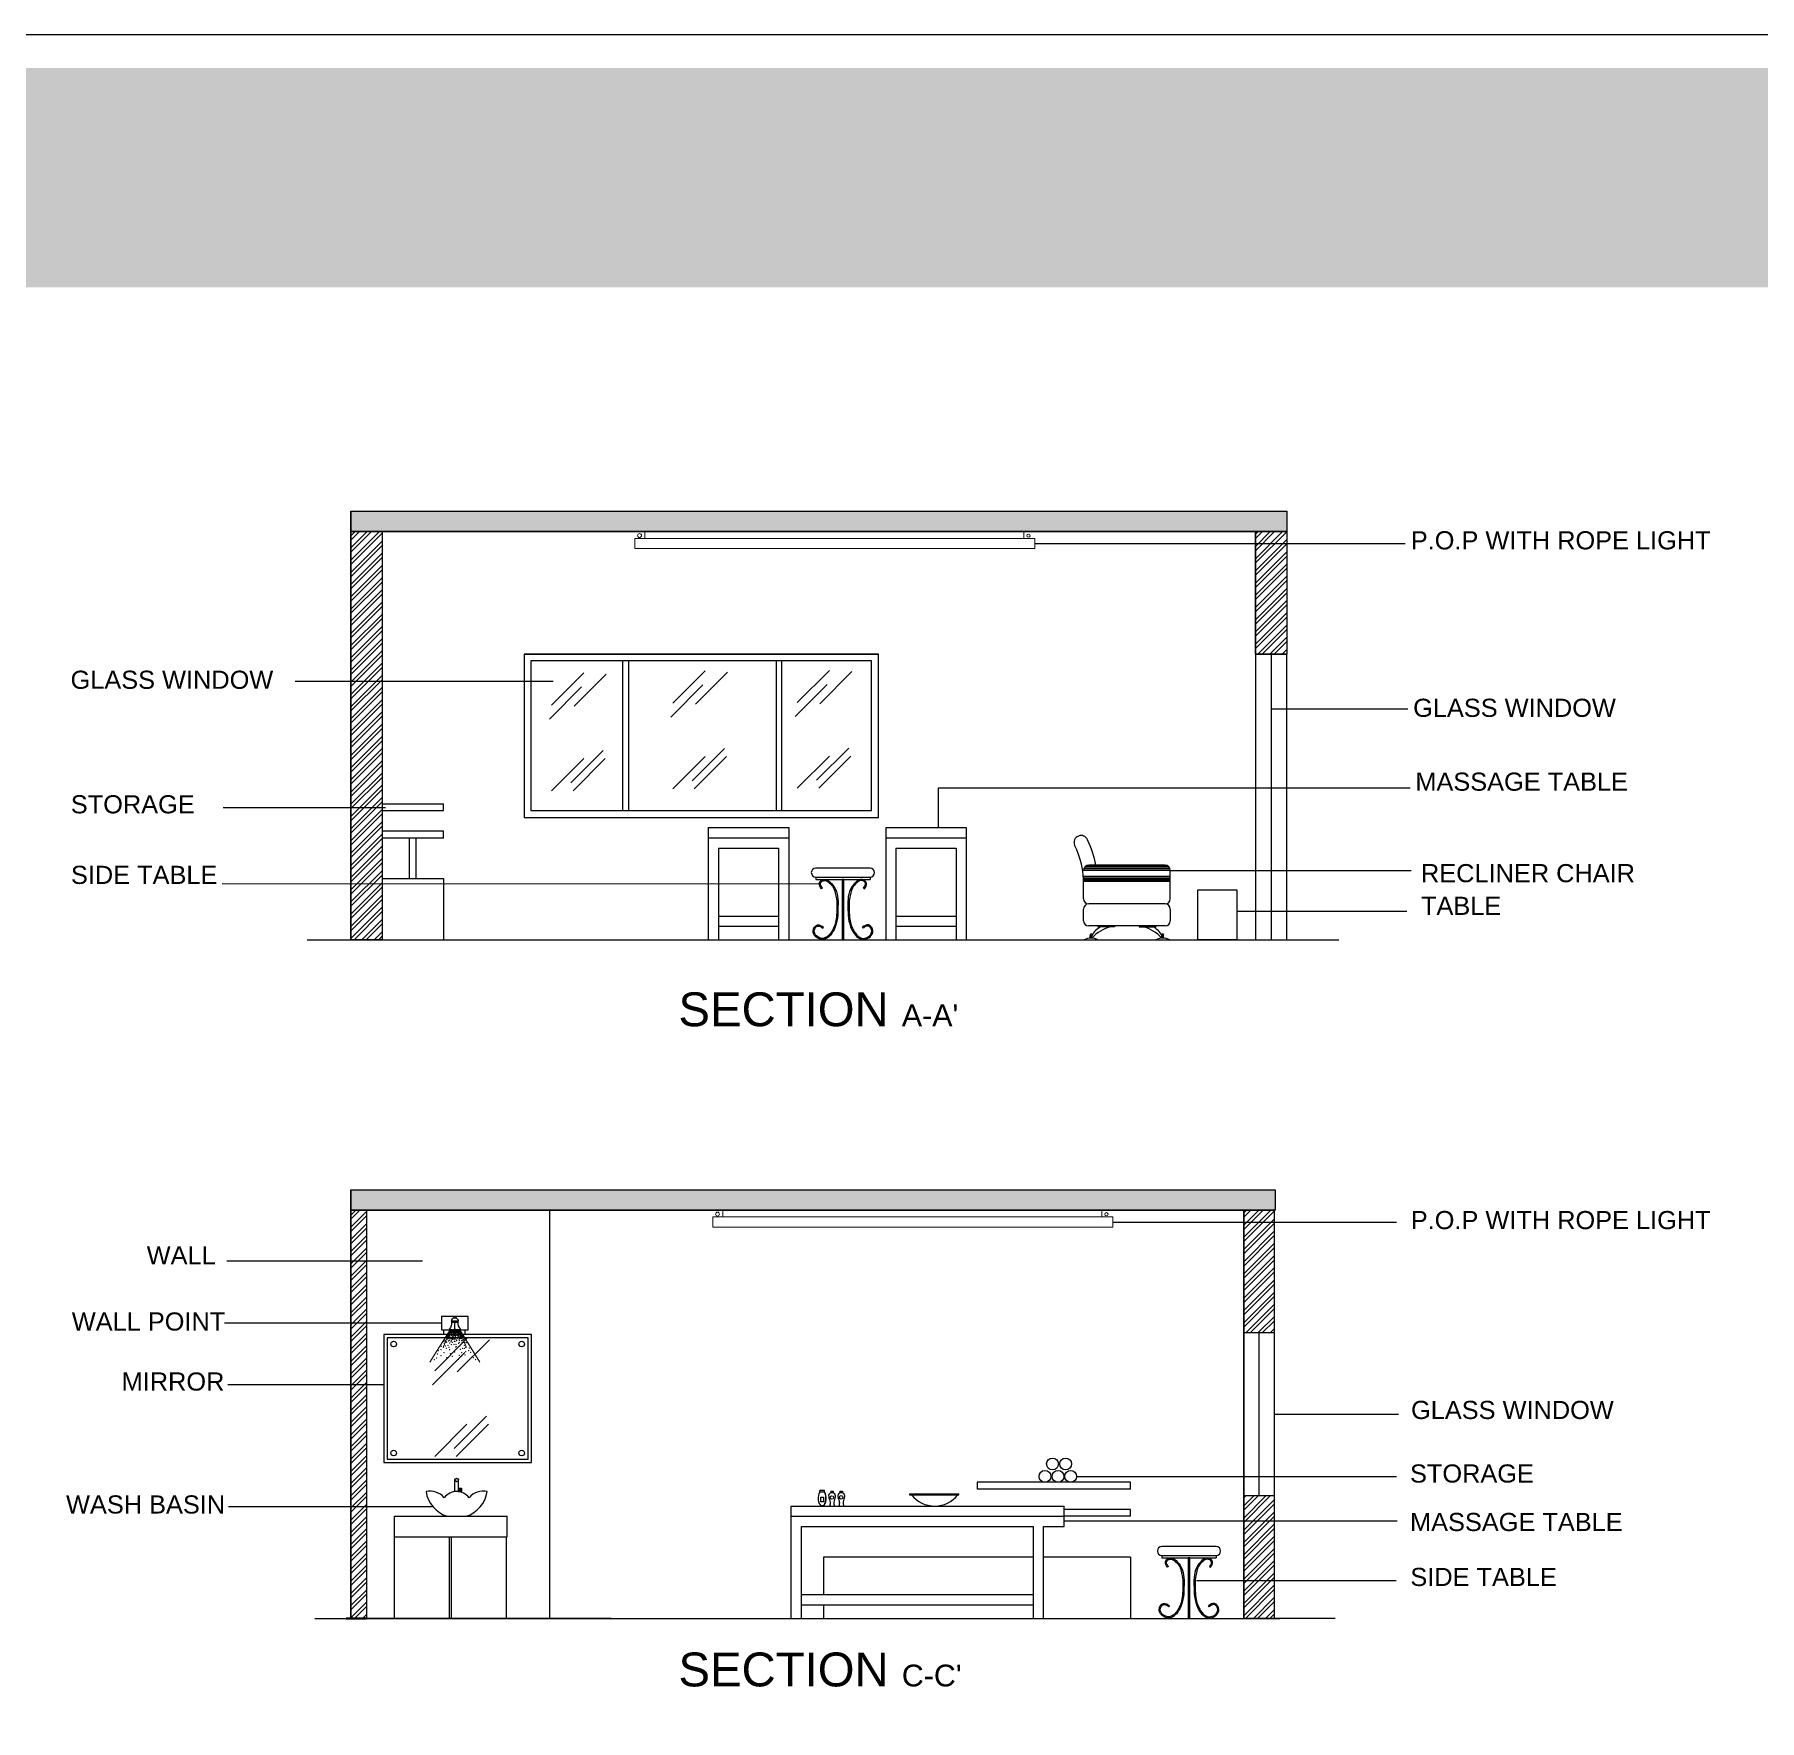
# Model space of a CAD drawing. Header units: millimetres. Extents: x 1521 to 3683, y 1649 to 3322.
# Drawn here: x 1869.34 to 1883.61, y 1663.28 to 1677.22 of the extents above; entities that cross this region are included whole.
import ezdxf

# ---------------------------------------------------------------- set-up
doc = ezdxf.new("R2010")
doc.units = ezdxf.units.MM
doc.header["$LTSCALE"] = 0.1
for name, color, linetype, lineweight in [('Ceiling', 5, 'Continuous', 13), ('Flooring', 8, 'Continuous', 9), ('WALL', 7, 'Continuous', 50), ('WIN', 8, 'Continuous', 25)]:
    doc.layers.add(name, color=color, linetype=linetype, lineweight=lineweight)
doc.layers.add('FURNITURE', color=34, linetype='Continuous')
doc.styles.add('ATTR', font='romans.shx', dxfattribs={"width": 0.8, "height": 2.52})
doc.styles.add('WORKING', font='ARIALN.TTF')
pattern_1 = [(45, (-62.40209, 93.95039), (-0.0504652516, 0.0504652516), []), (45, (-62.40209, 93.98608), (-0.0504652516, 0.0504652516), [])]

# ---------------------------------------------------------------- blocks, each defined once
blk = doc.blocks.new('A$C3F6A36EA')
h = blk.add_hatch(color=10)
h.set_gradient(color1=(22, 110, 12), color2=(129, 189, 10), tint=0.46)
h.paths.add_polyline_path([(-44.213, 20.41), (-3.313, 20.41), (-3.313, 22.222), (-44.213, 22.222)])
at = {"color": 0}
blk.add_lwpolyline([(-44.213, 22.5), (-3.313, 22.5), (-3.313, -5.276), (-44.213, -5.276)], close=True, dxfattribs=at)
blk = doc.blocks.new('A$C18BE6784')
for p, q in [((0, 0.412), (0.592, 0.412)), ((0, 0.412), (0, -0.413)), ((0.592, 0.412), (0.592, -0.413)), ((0, 0.337), (0.592, 0.337)), ((0.075, 0.262), (0.517, 0.262)), ((0.075, 0.262), (0.075, -0.413)), ((0.517, 0.262), (0.517, -0.413)), ((0.075, -0.238), (0.517, -0.238)), ((0.075, -0.313), (0.517, -0.313)), ((0, -0.413), (0.075, -0.413)), ((0.517, -0.413), (0.592, -0.413))]:
    blk.add_line(p, q)
blk = doc.blocks.new('A$C5CC924A6')
at = {"layer": 'FURNITURE'}
for p, q in [((13, 15.27), (1, 15.27)), ((1, 13.27), (13, 13.27)), ((1, 13.27), (1, 12.77)), ((1, 12.77), (13, 12.77)), ((7.18, 12.77), (6.82, 12.77)), ((6.82, 12.77), (6.82, -0.6)), ((7.18, -0.6), (7.18, 12.77)), ((13, 13.27), (13, 12.77)), ((2.46, 10.85), (2.26, 10.7)), ((11.54, 10.85), (11.74, 10.7)), ((2.57, 1.97), (2.7, 2.18)), ((11.43, 1.97), (11.3, 2.18)), ((6.82, -0.6), (7.18, -0.6))]:
    blk.add_line(p, q, dxfattribs=at)
for centre, start, end in [((1, 14.27), 90, 270), ((13, 14.27), 270, 90)]:
    blk.add_arc(centre, 1, start, end, dxfattribs=at)
for points in [[(2.26, 10.7), (1.77, 11.86), (2.43, 12.63), (5.02, 11.14), (5.9, 6.75), (5.02, 1.63), (2.32, -0.52), (0.39, 1.36), (1.38, 2.68), (2.7, 2.18)], [(11.74, 10.7), (12.23, 11.86), (11.57, 12.63), (8.98, 11.14), (8.1, 6.75), (8.98, 1.63), (11.68, -0.52), (13.61, 1.36), (12.62, 2.68), (11.3, 2.18)]]:
    blk.add_spline(points, degree=3, dxfattribs=at)
for points in [[(2.46, 10.85), (2.38, 10.97), (2.29, 11.09), (2.14, 11.32), (2.08, 11.43), (2.01, 11.64), (2, 11.72), (2.02, 11.89), (2.07, 11.98), (2.21, 12.17), (2.31, 12.26), (2.54, 12.42), (2.68, 12.47), (2.95, 12.5), (3.1, 12.48), (3.4, 12.38), (3.55, 12.3), (4.05, 11.96), (4.39, 11.6), (4.88, 10.93), (5.05, 10.63), (5.31, 9.73), (5.4, 9.13), (5.61, 8.23), (5.65, 7.62), (5.65, 6.51), (5.65, 6.02), (5.58, 4.74), (5.52, 4.26), (5.32, 3.05), (5.19, 2.63), (4.9, 1.94), (4.77, 1.68), (4.47, 1.16), (4.3, 0.9), (3.86, 0.38), (3.58, 0.12), (2.99, -0.21), (2.69, -0.3), (2.03, -0.24), (1.66, -0.1), (1.09, 0.31), (0.88, 0.54), (0.68, 0.94), (0.64, 1.1), (0.63, 1.38), (0.65, 1.51), (0.74, 1.76), (0.8, 1.89), (0.97, 2.13), (1.07, 2.24), (1.26, 2.37), (1.35, 2.41), (1.51, 2.45), (1.59, 2.45), (1.78, 2.41), (1.89, 2.37), (2.18, 2.23), (2.37, 2.1), (2.57, 1.97)], [(11.54, 10.85), (11.62, 10.97), (11.71, 11.09), (11.86, 11.32), (11.92, 11.43), (11.99, 11.64), (12, 11.72), (11.98, 11.89), (11.93, 11.98), (11.79, 12.17), (11.69, 12.26), (11.46, 12.42), (11.32, 12.47), (11.05, 12.5), (10.9, 12.48), (10.6, 12.38), (10.45, 12.3), (9.95, 11.96), (9.61, 11.6), (9.12, 10.93), (8.95, 10.63), (8.69, 9.73), (8.6, 9.13), (8.39, 8.23), (8.35, 7.62), (8.35, 6.51), (8.35, 6.02), (8.42, 4.74), (8.48, 4.26), (8.68, 3.05), (8.81, 2.63), (9.1, 1.94), (9.23, 1.68), (9.53, 1.16), (9.7, 0.9), (10.14, 0.38), (10.42, 0.12), (11.01, -0.21), (11.31, -0.3), (11.97, -0.24), (12.34, -0.1), (12.91, 0.31), (13.12, 0.54), (13.32, 0.94), (13.36, 1.1), (13.37, 1.38), (13.35, 1.51), (13.26, 1.76), (13.2, 1.89), (13.03, 2.13), (12.93, 2.24), (12.74, 2.37), (12.65, 2.41), (12.49, 2.45), (12.41, 2.45), (12.22, 2.41), (12.11, 2.37), (11.82, 2.23), (11.63, 2.1), (11.43, 1.97)]]:
    blk.add_open_spline(points, degree=3, knots=[0, 0, 0, 0, 0.38578, 0.38578, 0.813953, 0.813953, 1.242126, 1.242126, 1.670299, 1.670299, 2.098473, 2.098473, 2.661834, 2.661834, 3.225195, 3.225195, 3.788557, 3.788557, 5.028784, 5.028784, 5.998115, 5.998115, 6.967446, 6.967446, 8.906108, 8.906108, 10.420398, 10.420398, 11.934688, 11.934688, 13.270864, 13.270864, 14.10851, 14.10851, 14.946155, 14.946155, 16.069099, 16.069099, 17.192043, 17.192043, 18.314987, 18.314987, 19.240462, 19.240462, 19.800606, 19.800606, 20.2376, 20.2376, 20.674594, 20.674594, 21.150434, 21.150434, 21.546758, 21.546758, 21.943082, 21.943082, 22.339406, 22.339406, 22.96672, 22.96672, 22.96672, 22.96672], dxfattribs=at)
blk = doc.blocks.new('A$C73AF54F7')
blk.add_line((2.71, 11.83), (2.71, 15.9))
at = {"layer": 'FURNITURE', "color": 3}
for p, q in [((27.71, 19.97), (2.71, 19.97)), ((27.62, 20.47), (2.79, 20.47)), ((27.41, 20.87), (3.01, 20.87)), ((27.11, 21.17), (3.31, 21.17)), ((26.75, 21.37), (3.67, 21.37)), ((27.71, 18.26), (2.71, 18.26)), ((27.71, 17.76), (2.71, 17.76)), ((27.71, 17.36), (2.71, 17.36)), ((27.71, 17.06), (2.71, 17.06)), ((27.71, 16.86), (2.71, 16.86)), ((27.71, 16.76), (2.71, 16.76))]:
    blk.add_line(p, q, dxfattribs=at)
at = {"layer": 'FURNITURE'}
for p, q in [((26.21, 21.47), (4.21, 21.47)), ((27.71, 11.83), (27.71, 19.97)), ((26.21, 10.33), (4.21, 10.33)), ((2.71, 5.5), (2.71, 8.83)), ((27.71, 8.83), (27.71, 5.5)), ((26.21, 4), (4.21, 4)), ((4.64, 1.27), (5.14, 1.27)), ((4.64, 0.5), (4.64, 1.27)), ((4.89, 0.5), (4.89, 1.27)), ((5.14, 0.5), (5.14, 1.27)), ((6.89, 4), (6.89, 3.75)), ((11.66, 3.75), (6.89, 3.75)), ((11.66, 4), (11.66, 3.75)), ((18.75, 4), (18.75, 3.75)), ((18.75, 3.75), (23.53, 3.75)), ((23.53, 4), (23.53, 3.75)), ((25.28, 0.5), (25.28, 1.27)), ((25.78, 1.27), (25.28, 1.27)), ((25.53, 0.5), (25.53, 1.27)), ((25.78, 0.5), (25.78, 1.27))]:
    blk.add_line(p, q, dxfattribs=at)
for centre, radius, start, end in [((2, 28.02), 2, 22.5403, 202.5403), ((-21.54, 16.41), 24.25, 358.8031, 26.561), ((-21.4, 16.42), 28.11, 10.3444, 26.0923), ((4.21, 19.97), 1.5, 90, 180), ((26.21, 19.97), 1.5, 360, 90), ((4.21, 11.83), 1.5, 180, 270), ((4.21, 8.83), 1.5, 90, 180), ((26.21, 11.83), 1.5, 270, 0), ((26.21, 8.83), 1.5, 0, 90), ((4.21, 5.5), 1.5, 180, 270), ((26.21, 5.5), 1.5, 270, 0), ((26.21, 5.5), 1.5, 270, 0), ((4.89, -3.75), 4.25, 61.9275, 118.0725), ((4.89, 1.45), 0.288, 319.0862, 220.9138), ((13.64, -7.52), 11.69, 105.3748, 136.6734), ((10.04, -1.23), 5.5, 115.2428, 153.0464), ((16.77, -7.52), 11.69, 43.3266, 74.6252), ((20.37, -1.23), 5.5, 26.9536, 64.7572), ((25.53, -3.75), 4.25, 61.9275, 118.0725), ((25.53, 1.45), 0.288, 319.0862, 220.9138)]:
    blk.add_arc(centre, radius, start, end, dxfattribs=at)
blk = doc.blocks.new('A$C155A223B')
at = {"layer": 'FURNITURE', "color": 6}
for p, q in [((0.31, 0), (1.92, 0)), ((0.71, 4.99), (1.51, 4.99)), ((0.71, 4.99), (0.71, 4.49)), ((0.71, 4.49), (1.51, 4.49)), ((1.51, 4.99), (1.51, 4.49))]:
    blk.add_line(p, q, dxfattribs=at)
at = {"layer": 'FURNITURE', "color": 3}
blk.add_circle((1.11, 2.89), 0.583, dxfattribs=at)
at = {"layer": 'FURNITURE', "color": 6}
for points in [[(0.71, 4.49), (0.12, 3.89), (0.24, 2.26), (0.49, 1.38), (0.31, 0)], [(1.51, 4.49), (2.11, 3.89), (1.98, 2.26), (1.73, 1.38), (1.92, 0)]]:
    blk.add_spline(points, degree=3, dxfattribs=at)
blk = doc.blocks.new('A$C1F152110')
at = {"layer": 'FURNITURE', "color": 6}
for p, q in [((0.52, 4.62), (0.52, 5.22)), ((2.06, 5.22), (0.52, 5.22)), ((2.06, 4.62), (0.52, 4.62)), ((0.94, 0.13), (0.94, 0)), ((1.65, 0.13), (0.94, 0.13)), ((1.65, 0.13), (1.65, 0)), ((2.06, 4.62), (2.06, 5.22)), ((1.65, 0), (0.94, 0))]:
    blk.add_line(p, q, dxfattribs=at)
at = {"layer": 'FURNITURE', "color": 3}
for p, q in [((1.72, 0.13), (1.72, 0)), ((2.14, 5.22), (2.06, 5.22)), ((2.14, 4.62), (2.14, 5.22))]:
    blk.add_line(p, q, dxfattribs=at)
blk.add_lwpolyline([(0.86, 2.93), (1.75, 2.93), (1.75, 1.46), (0.86, 1.46)], close=True, dxfattribs=at)
at = {"layer": 'FURNITURE', "color": 6}
for start_param, end_param in [(3.779608, 6.004149), (6.562221, 8.786762)]:
    blk.add_ellipse((1.29, 2.58), major_axis=(0, -2.55), ratio=0.508197, start_param=start_param, end_param=end_param, dxfattribs=at)
at = {"layer": 'FURNITURE', "color": 3}
blk.add_ellipse((1.37, 2.58), major_axis=(0, -2.55), ratio=0.508197, start_param=6.562221, end_param=8.786762, dxfattribs=at)
blk = doc.blocks.new('A$C6F4D63F3')
at = {"layer": 'FURNITURE', "color": 8}
for p, q in [((0.08, 3.02), (7.74, 3.02)), ((0.08, 2.87), (7.74, 2.87))]:
    blk.add_line(p, q, dxfattribs=at)
for centre, radius, start, end in [((0.08, 2.94), 0.075, 90, 270), ((3.99, 5.77), 4.67, 218.3695, 321.6305), ((7.74, 2.94), 0.075, 270, 90)]:
    blk.add_arc(centre, radius, start, end, dxfattribs=at)
blk = doc.blocks.new('BLITB12F')
for p, q in [((-1.5, 3), (-1.5, 3.5)), ((-1.5, 3.5), (1.5, 3.5)), ((1.5, 3), (-1.5, 3)), ((-0.5, 4.9091), (-0.5, 5.5)), ((0, 0), (0, 3)), ((0.5, 5.5), (0.5, 4.9091)), ((1.5, 3.5), (1.5, 3))]:
    blk.add_line(p, q)
blk.add_lwpolyline([(-6, -0.5), (-6, 5.5), (6, 5.5), (6, -0.5)], close=True)
for centre, radius, start, end in [((-5.1117, 2.5372), 3.6412, 315.8287, 7.301433), ((0, 3.5), 1.5, 0, 180), ((5.1117, 2.5372), 3.6412, 172.6986, 224.1713), ((-1.25, 1.25), 1.7678, 225, 315), ((1.25, 1.25), 1.7678, 225, 315)]:
    blk.add_arc(centre, radius, start, end)
at = {"style": 'ATTR', "width": 0.8, "flags": 9}
blk.add_attdef('ESTCODE', (0, 0), '', height=0.7, dxfattribs=at)
blk = doc.blocks.new('A$C41BB26E9')
at = {"layer": 'Flooring'}
for p, q in [((-0.339, -0.11), (-0.506, -0.377)), ((-0.339, -0.112), (-0.395, -0.257)), ((-0.26, -0.112), (-0.203, -0.257)), ((-0.259, -0.11), (-0.092, -0.377))]:
    blk.add_line(p, q, dxfattribs=at)
for p in [(-0.35, -0.139), (-0.349, -0.132), (-0.348, -0.125), (-0.346, -0.123), (-0.344, -0.126), (-0.344, -0.137), (-0.343, -0.117), (-0.343, -0.122), (-0.343, -0.131), (-0.342, -0.116), (-0.342, -0.121), (-0.341, -0.121), (-0.341, -0.132), (-0.34, -0.119), (-0.339, -0.112), (-0.339, -0.113), (-0.339, -0.116), (-0.338, -0.112), (-0.338, -0.117), (-0.337, -0.117), (-0.337, -0.129), (-0.336, -0.135), (-0.335, -0.124), (-0.334, -0.111), (-0.334, -0.115), (-0.333, -0.126), (-0.332, -0.112), (-0.332, -0.114), (-0.33, -0.118), (-0.33, -0.138), (-0.329, -0.111), (-0.329, -0.112), (-0.329, -0.115), (-0.329, -0.117), (-0.329, -0.125), (-0.329, -0.135), (-0.329, -0.143), (-0.328, -0.113), (-0.328, -0.116), (-0.328, -0.117), (-0.328, -0.118), (-0.328, -0.12), (-0.328, -0.143), (-0.327, -0.111), (-0.327, -0.116), (-0.327, -0.12), (-0.327, -0.137), (-0.325, -0.112), (-0.325, -0.117), (-0.325, -0.126), (-0.324, -0.122), (-0.324, -0.132), (-0.323, -0.111), (-0.323, -0.114), (-0.321, -0.114), (-0.32, -0.112), (-0.32, -0.113), (-0.32, -0.115), (-0.32, -0.118), (-0.32, -0.122), (-0.319, -0.122), (-0.318, -0.112), (-0.316, -0.111), (-0.316, -0.116), (-0.316, -0.117), (-0.316, -0.121), (-0.315, -0.111), (-0.315, -0.114), (-0.315, -0.122), (-0.315, -0.127), (-0.314, -0.112), (-0.314, -0.12), (-0.313, -0.111), (-0.313, -0.132), (-0.312, -0.113), (-0.311, -0.113), (-0.311, -0.137), (-0.31, -0.112), (-0.31, -0.116), (-0.31, -0.117), (-0.31, -0.137), (-0.309, -0.122), (-0.308, -0.112), (-0.308, -0.116), (-0.308, -0.116), (-0.308, -0.134), (-0.307, -0.113), (-0.307, -0.13), (-0.306, -0.111), (-0.306, -0.115), (-0.306, -0.119), (-0.306, -0.136), (-0.305, -0.113), (-0.304, -0.112), (-0.304, -0.116), (-0.304, -0.121), (-0.303, -0.117), (-0.303, -0.118), (-0.303, -0.126), (-0.302, -0.125), (-0.301, -0.112), (-0.301, -0.114), (-0.301, -0.117), (-0.3, -0.116), (-0.3, -0.121), (-0.3, -0.131), (-0.299, -0.112), (-0.299, -0.12), (-0.298, -0.139), (-0.297, -0.115), (-0.296, -0.112), (-0.296, -0.114), (-0.296, -0.116), (-0.296, -0.116), (-0.296, -0.133), (-0.296, -0.136), (-0.295, -0.113), (-0.295, -0.125), (-0.295, -0.127), (-0.294, -0.115), (-0.292, -0.116), (-0.291, -0.111), (-0.291, -0.114), (-0.291, -0.117), (-0.291, -0.123), (-0.291, -0.129), (-0.291, -0.142), (-0.29, -0.112), (-0.29, -0.12), (-0.29, -0.131), (-0.289, -0.125), (-0.288, -0.116), (-0.288, -0.132), (-0.287, -0.111), (-0.287, -0.113), (-0.287, -0.117), (-0.286, -0.112), (-0.285, -0.113), (-0.283, -0.111), (-0.283, -0.114), (-0.283, -0.12), (-0.283, -0.121), (-0.283, -0.125), (-0.282, -0.111), (-0.282, -0.116), (-0.282, -0.121), (-0.281, -0.132), (-0.28, -0.113), (-0.28, -0.114), (-0.28, -0.123), (-0.279, -0.116), (-0.278, -0.127), (-0.278, -0.129), (-0.278, -0.132), (-0.277, -0.111), (-0.277, -0.113), (-0.277, -0.135), (-0.276, -0.116), (-0.275, -0.112), (-0.275, -0.129), (-0.274, -0.111), (-0.274, -0.114), (-0.273, -0.12), (-0.272, -0.112), (-0.272, -0.113), (-0.272, -0.118), (-0.272, -0.122), (-0.272, -0.131), (-0.271, -0.125), (-0.271, -0.134), (-0.269, -0.111), (-0.269, -0.115), (-0.269, -0.118), (-0.269, -0.121), (-0.269, -0.126), (-0.268, -0.111), (-0.268, -0.111), (-0.268, -0.138), (-0.267, -0.112), (-0.267, -0.125), (-0.267, -0.129), (-0.266, -0.113), (-0.266, -0.116), (-0.265, -0.137), (-0.264, -0.123), (-0.263, -0.112), (-0.262, -0.117), (-0.262, -0.135), (-0.261, -0.114), (-0.261, -0.131), (-0.261, -0.137), (-0.26, -0.11), (-0.26, -0.116), (-0.26, -0.122), (-0.26, -0.13), (-0.259, -0.132), (-0.256, -0.133), (-0.255, -0.123), (-0.252, -0.125), (-0.248, -0.131), (-0.245, -0.142), (-0.244, -0.136), (-0.437, -0.284), (-0.413, -0.275), (-0.412, -0.248), (-0.409, -0.223), (-0.395, -0.257), (-0.388, -0.21), (-0.386, -0.225), (-0.382, -0.179), (-0.382, -0.198), (-0.377, -0.245), (-0.373, -0.21), (-0.372, -0.168), (-0.37, -0.263), (-0.367, -0.16), (-0.367, -0.213), (-0.366, -0.157), (-0.364, -0.174), (-0.364, -0.179), (-0.361, -0.173), (-0.36, -0.188), (-0.359, -0.147), (-0.357, -0.158), (-0.356, -0.24), (-0.355, -0.144), (-0.354, -0.168), (-0.354, -0.203), (-0.352, -0.16), (-0.35, -0.181), (-0.349, -0.257), (-0.348, -0.165), (-0.346, -0.198), (-0.344, -0.153), (-0.343, -0.144), (-0.343, -0.221), (-0.343, -0.275), (-0.342, -0.152), (-0.342, -0.163), (-0.34, -0.187), (-0.335, -0.174), (-0.333, -0.179), (-0.332, -0.157), (-0.331, -0.21), (-0.33, -0.201), (-0.33, -0.233), (-0.329, -0.144), (-0.329, -0.173), (-0.328, -0.147), (-0.325, -0.155), (-0.325, -0.156), (-0.325, -0.188), (-0.323, -0.185), (-0.323, -0.188), (-0.32, -0.214), (-0.319, -0.164), (-0.317, -0.151), (-0.317, -0.184), (-0.317, -0.19), (-0.315, -0.145), (-0.315, -0.164), (-0.314, -0.172), (-0.311, -0.158), (-0.31, -0.146), (-0.31, -0.161), (-0.31, -0.177), (-0.309, -0.188), (-0.307, -0.23), (-0.306, -0.145), (-0.304, -0.205), (-0.302, -0.156), (-0.302, -0.186), (-0.298, -0.145), (-0.298, -0.146), (-0.297, -0.151), (-0.297, -0.205), (-0.296, -0.156), (-0.296, -0.163), (-0.296, -0.171), (-0.295, -0.176), (-0.294, -0.153), (-0.294, -0.187), (-0.294, -0.254), (-0.291, -0.231), (-0.29, -0.149), (-0.288, -0.155), (-0.288, -0.249), (-0.285, -0.194), (-0.285, -0.201), (-0.284, -0.197), (-0.283, -0.147), (-0.282, -0.156), (-0.279, -0.153), (-0.278, -0.145), (-0.278, -0.172), (-0.278, -0.182), (-0.277, -0.144), (-0.276, -0.152), (-0.272, -0.167), (-0.271, -0.158), (-0.268, -0.222), (-0.267, -0.151), (-0.265, -0.186), (-0.263, -0.147), (-0.262, -0.199), (-0.262, -0.213), (-0.261, -0.145), (-0.261, -0.149), (-0.261, -0.163), (-0.261, -0.245), (-0.259, -0.149), (-0.259, -0.184), (-0.258, -0.167), (-0.254, -0.145), (-0.254, -0.273), (-0.253, -0.153), (-0.252, -0.144), (-0.252, -0.159), (-0.252, -0.17), (-0.252, -0.183), (-0.251, -0.145), (-0.251, -0.233), (-0.25, -0.166), (-0.247, -0.184), (-0.244, -0.201), (-0.243, -0.156), (-0.243, -0.171), (-0.241, -0.217), (-0.239, -0.201), (-0.236, -0.147), (-0.236, -0.163), (-0.235, -0.179), (-0.235, -0.264), (-0.234, -0.156), (-0.233, -0.162), (-0.232, -0.172), (-0.231, -0.19), (-0.224, -0.215), (-0.222, -0.169), (-0.221, -0.265), (-0.22, -0.176), (-0.22, -0.188), (-0.22, -0.24), (-0.219, -0.219), (-0.217, -0.18), (-0.215, -0.217), (-0.213, -0.19), (-0.211, -0.255), (-0.201, -0.218), (-0.186, -0.283), (-0.185, -0.232), (-0.181, -0.261), (-0.468, -0.357), (-0.451, -0.343), (-0.441, -0.31), (-0.414, -0.324), (-0.389, -0.3), (-0.366, -0.342), (-0.337, -0.307), (-0.32, -0.33), (-0.3, -0.295), (-0.27, -0.355), (-0.263, -0.322), (-0.244, -0.299), (-0.243, -0.328), (-0.217, -0.319), (-0.209, -0.292), (-0.169, -0.296), (-0.146, -0.341), (-0.128, -0.358)]:
    blk.add_point(p, dxfattribs=at)
at = {"layer": 'FURNITURE'}
for p, q in [((-0.39, -0.15), (-0.39, -0.112)), ((-0.215, -0.15), (-0.215, -0.112))]:
    blk.add_line(p, q, dxfattribs=at)
at = {"layer": 'FURNITURE', "xscale": -0.0184598464825285, "yscale": 0.0184598464825285, "zscale": 0.0184598464824468}
blk.add_blockref('BLITB12F', (-0.299, -0.103), dxfattribs=at)

msp = doc.modelspace()

# ---------------------------------------------------------------- hatches: boundary and pattern name
h = msp.add_hatch()
h.set_pattern_fill('AR-CONC', color=256, scale=0.0013, style=0)
h.set_pattern_definition([(50, (-62.4021, 93.9504), (0.23684007, -0.020720811), [0.024765, -0.272415]), (355, (-62.4021, 93.9504), (-0.045815674, 0.248373636), [0.019812, -0.217932]), (100.451, (-62.38236, 93.94867), (0.191025252, 0.227651694), [0.021047, -0.231517]), (46.1842, (-62.4021, 94.01643), (0.352402753, -0.054655026), [0.0371475, -0.4086225]), (96.6356, (-62.37273, 94.01188), (0.308625505, 0.321653223), [0.0315705, -0.3472755]), (351.184, (-62.4021, 94.01643), (0.30862599, 0.321652653), [0.029718, -0.326898]), (21, (-62.36907, 93.99992), (0.197099344, -0.132945174), [0.024765, -0.272415]), (326, (-62.36907, 93.99992), (0.080342637, 0.239444356), [0.019812, -0.217932]), (71.4514, (-62.35265, 93.98884), (0.277441438, 0.106499715), [0.021047, -0.231517]), (37.5, (-62.40209, 93.95039), (0.0040151842, 0.1099215505), [0, -0.2152904, 0, -0.221234, 0, -0.2187575]), (7.5, (-62.40209, 93.95039), (0.086865561, 0.130234747), [0, -0.1261364, 0, -0.2103374, 0, -0.0833755]), (327.5, (-62.47573, 93.95039), (0.1762677737, -0.0074473672), [0, -0.08255, 0, -0.257556, 0, -0.341757]), (317.5, (-62.50875, 93.9504), (0.192567936, 0.033054438), [0, -0.107315, 0, -0.1710436, 0, -0.242697])])
h.paths.add_polyline_path([(1871.96, 1673.2758), (1879.7, 1673.2758), (1879.7, 1673.1071), (1871.96, 1673.1071)])
h = msp.add_hatch()
h.set_pattern_fill('STEEL', color=256, scale=0.022478, style=0)
h.set_pattern_definition(pattern_1)
h.paths.add_polyline_path([(1871.96, 1673.1071), (1872.2188, 1673.1071), (1872.2188, 1669.7321), (1871.96, 1669.7321)])
h = msp.add_hatch()
h.set_pattern_fill('STEEL', color=256, scale=0.022478, style=0)
h.set_pattern_definition(pattern_1)
h.paths.add_polyline_path([(1879.4413, 1673.1071), (1879.7, 1673.1071), (1879.7, 1672.0946), (1879.4413, 1672.0946)])
h = msp.add_hatch()
h.set_pattern_fill('AR-CONC', color=256, scale=0.0013, style=0)
h.set_pattern_definition([(50, (-62.4021, 93.28119), (0.23684007, -0.020720811), [0.024765, -0.272415]), (355, (-62.4021, 93.28119), (-0.045815674, 0.248373636), [0.019812, -0.217932]), (100.451, (-62.38236, 93.27946), (0.191025252, 0.227651694), [0.021047, -0.231517]), (46.1842, (-62.4021, 93.34723), (0.352402753, -0.054655026), [0.0371475, -0.4086225]), (96.6356, (-62.37273, 93.34267), (0.308625505, 0.321653223), [0.0315705, -0.3472755]), (351.184, (-62.4021, 93.34723), (0.30862599, 0.321652653), [0.029718, -0.326898]), (21, (-62.36907, 93.33072), (0.197099344, -0.132945174), [0.024765, -0.272415]), (326, (-62.36907, 93.33072), (0.080342637, 0.239444356), [0.019812, -0.217932]), (71.4514, (-62.35265, 93.31964), (0.277441438, 0.106499715), [0.021047, -0.231517]), (37.5, (-62.40209, 93.281186), (0.0040151842, 0.1099215505), [0, -0.2152904, 0, -0.221234, 0, -0.2187575]), (7.5, (-62.40209, 93.28119), (0.086865561, 0.130234747), [0, -0.1261364, 0, -0.2103374, 0, -0.0833755]), (327.5, (-62.47573, 93.281186), (0.1762677737, -0.0074473672), [0, -0.08255, 0, -0.257556, 0, -0.341757]), (317.5, (-62.50875, 93.28119), (0.192567936, 0.033054438), [0, -0.107315, 0, -0.1710436, 0, -0.242697])])
h.paths.add_polyline_path([(1871.9588, 1667.6658), (1879.6032, 1667.6658), (1879.6032, 1667.497), (1871.9588, 1667.497)])
h = msp.add_hatch()
h.set_pattern_fill('STEEL', color=256, scale=0.022478, style=0)
h.set_pattern_definition([(45, (-62.40209, 93.281186), (-0.0504652516, 0.0504652516), []), (45, (-62.40209, 93.31687), (-0.0504652516, 0.0504652516), [])])
h.paths.add_polyline_path([(1871.9588, 1667.497), (1872.0882, 1667.497), (1872.0882, 1664.122), (1871.9588, 1664.122)])
h.paths.add_polyline_path([(1879.5958, 1665.1345), (1879.3444, 1665.1345), (1879.3444, 1664.122), (1879.5958, 1664.122)])
h.paths.add_polyline_path([(1879.3444, 1666.4845), (1879.5958, 1666.4845), (1879.5958, 1667.497), (1879.3444, 1667.497)])

# ---------------------------------------------------------------- linework, layer by layer
for p, q in [((1871.96, 1673.2758), (1879.7, 1673.2758)), ((1871.96, 1673.2758), (1871.96, 1669.7321)), ((1879.7, 1673.2758), (1879.7, 1672.0946)), ((1871.96, 1673.1071), (1879.7, 1673.1071)), ((1872.2188, 1673.1071), (1872.2188, 1669.7321)), ((1879.4413, 1673.1071), (1879.4413, 1672.0946)), ((1873.3926, 1672.0946), (1876.3224, 1672.0946)), ((1873.3926, 1672.0946), (1873.3926, 1670.7446)), ((1874.2071, 1672.0383), (1874.2071, 1670.8008)), ((1874.2554, 1672.0383), (1874.2554, 1670.8008)), ((1875.476, 1672.0383), (1875.476, 1670.8008)), ((1875.521, 1672.0383), (1875.521, 1670.8008)), ((1876.3224, 1670.7446), (1876.3224, 1672.0946)), ((1879.4413, 1672.0946), (1879.7, 1672.0946)), ((1872.2188, 1670.8571), (1872.725, 1670.8571)), ((1872.2188, 1670.8008), (1872.725, 1670.8008)), ((1872.725, 1670.8008), (1872.725, 1670.8571)), ((1873.3926, 1670.7446), (1876.3224, 1670.7446)), ((1872.2188, 1670.6321), (1872.725, 1670.6321)), ((1872.725, 1670.5758), (1872.725, 1670.6321)), ((1872.2188, 1670.5758), (1872.725, 1670.5758)), ((1872.4438, 1670.2383), (1872.4438, 1670.5758)), ((1872.5, 1670.2383), (1872.5, 1670.5758)), ((1872.2188, 1670.2383), (1872.725, 1670.2383)), ((1872.725, 1670.2383), (1872.725, 1669.7321)), ((1871.5975, 1669.7321), (1880.1302, 1669.7321)), ((1871.9588, 1667.6658), (1879.6032, 1667.6658)), ((1871.9588, 1667.6658), (1871.9588, 1664.122)), ((1871.9588, 1667.497), (1879.6032, 1667.497)), ((1872.0882, 1667.497), (1872.0882, 1664.122)), ((1879.3444, 1667.497), (1879.3444, 1664.122)), ((1872.232, 1665.4102), (1873.453, 1665.4102)), ((1878.4083, 1665.247), (1877.1387, 1665.247)), ((1877.1387, 1665.247), (1877.1387, 1665.1908)), ((1878.4083, 1665.1908), (1877.1387, 1665.1908)), ((1878.4083, 1665.1908), (1878.4083, 1665.247)), ((1875.6009, 1664.122), (1875.6009, 1665.0501)), ((1875.6009, 1665.0501), (1877.6892, 1665.0501)), ((1877.6892, 1665.0501), (1877.8579, 1665.0501)), ((1877.8579, 1664.8814), (1877.8579, 1665.0501)), ((1878.4083, 1665.022), (1877.8579, 1665.022)), ((1878.4083, 1664.9658), (1878.4083, 1665.022)), ((1872.3195, 1664.9658), (1873.2531, 1664.9658)), ((1872.3195, 1664.797), (1872.3195, 1664.9658)), ((1873.2531, 1664.797), (1873.2531, 1664.9658)), ((1875.6009, 1664.9658), (1877.8579, 1664.9658)), ((1875.6853, 1664.122), (1875.6853, 1664.8814)), ((1875.6853, 1664.8814), (1877.6048, 1664.8814)), ((1877.6048, 1664.122), (1877.6048, 1664.8814)), ((1877.6892, 1664.122), (1877.6892, 1664.8814)), ((1877.6892, 1664.8814), (1877.8579, 1664.8814)), ((1878.4083, 1664.9658), (1877.8579, 1664.9658)), ((1872.3195, 1664.797), (1873.2531, 1664.797)), ((1877.6048, 1664.6283), (1875.869, 1664.6283)), ((1875.869, 1664.6283), (1875.869, 1664.3189)), ((1878.4083, 1664.6283), (1877.6892, 1664.6283)), ((1878.4083, 1664.6283), (1878.4083, 1664.122)), ((1875.6853, 1664.3189), (1877.6048, 1664.3189)), ((1875.6853, 1664.2345), (1877.6048, 1664.2345)), ((1875.869, 1664.2345), (1875.869, 1664.122)), ((1871.6608, 1664.122), (1879.6427, 1664.122)), ((1872.3062, 1664.122), (1872.0881, 1664.122)), ((1873.424, 1664.122), (1872.3062, 1664.122)), ((1874.1111, 1664.122), (1873.424, 1664.122)), ((1874.7854, 1664.122), (1879.3373, 1664.122)), ((1875.4717, 1664.122), (1875.5561, 1664.122)), ((1877.4755, 1664.122), (1877.5599, 1664.122)), ((1880.1016, 1664.122), (1879.5958, 1664.122))]:
    msp.add_line(p, q)
at = {"color": 9}
for p, q in [((1873.6188, 1671.672), (1873.8855, 1671.9384)), ((1873.8054, 1671.6631), (1874.0721, 1671.9295)), ((1874.6221, 1671.6888), (1874.8888, 1671.9551)), ((1874.8088, 1671.6799), (1875.0755, 1671.9463)), ((1875.6507, 1671.693), (1875.9174, 1671.9593)), ((1875.8374, 1671.6841), (1876.104, 1671.9504)), ((1873.601, 1671.5566), (1873.8677, 1671.8229)), ((1874.6044, 1671.5734), (1874.871, 1671.8397)), ((1875.6329, 1671.5775), (1875.8996, 1671.8439)), ((1874.7821, 1671.0468), (1875.0488, 1671.3132)), ((1875.8107, 1671.051), (1876.0773, 1671.3174)), ((1873.6188, 1670.9644), (1873.8855, 1671.2308)), ((1873.7788, 1671.03), (1874.0454, 1671.2964)), ((1873.7966, 1670.9644), (1874.0632, 1671.2308)), ((1874.6221, 1670.9812), (1874.8888, 1671.2475)), ((1874.7999, 1670.9812), (1875.0666, 1671.2475)), ((1875.6507, 1670.9854), (1875.9174, 1671.2517)), ((1875.8285, 1670.9854), (1876.0951, 1671.2517)), ((1873.6039, 1664.122), (1873.6039, 1667.497)), ((1879.4701, 1666.4845), (1879.4701, 1665.1345)), ((1872.6353, 1666.0528), (1872.9019, 1666.3192)), ((1872.6531, 1666.1682), (1872.9197, 1666.4346)), ((1872.8397, 1666.1594), (1873.1064, 1666.4257)), ((1872.813, 1665.5263), (1873.0797, 1665.7926)), ((1872.6531, 1665.4607), (1872.9197, 1665.727)), ((1872.8308, 1665.4607), (1873.0975, 1665.727))]:
    msp.add_line(p, q, dxfattribs=at)
at = {"color": 0}
for p, q in [((1872.7727, 1664.797), (1872.7727, 1664.122)), ((1872.7883, 1664.797), (1872.7883, 1664.122))]:
    msp.add_line(p, q, dxfattribs=at)
for points in [[(1871.96, 1673.2758), (1879.7, 1673.2758), (1879.7, 1673.1071), (1871.96, 1673.1071)], [(1871.96, 1673.1071), (1872.2188, 1673.1071), (1872.2188, 1669.7321), (1871.96, 1669.7321)], [(1879.4413, 1673.1071), (1879.7, 1673.1071), (1879.7, 1672.0946), (1879.4413, 1672.0946)], [(1876.3224, 1672.0946), (1873.3926, 1672.0946), (1873.3926, 1670.7446), (1876.3224, 1670.7446)], [(1876.2662, 1672.0383), (1873.4488, 1672.0383), (1873.4488, 1670.8008), (1876.2662, 1670.8008)], [(1878.9639, 1670.146), (1879.2882, 1670.146), (1879.2882, 1669.7321), (1878.9639, 1669.7321)], [(1871.9588, 1667.6658), (1879.6032, 1667.6658), (1879.6032, 1667.497), (1871.9588, 1667.497)], [(1871.9588, 1667.497), (1872.0882, 1667.497), (1872.0882, 1664.122), (1871.9588, 1664.122)], [(1879.3444, 1667.497), (1879.5958, 1667.497), (1879.5958, 1664.122), (1879.3444, 1664.122)], [(1873.453, 1666.4687), (1872.232, 1666.4687), (1872.232, 1665.4102), (1873.453, 1665.4102)], [(1873.4249, 1666.4406), (1872.2601, 1666.4406), (1872.2601, 1665.4383), (1873.4249, 1665.4383)]]:
    msp.add_lwpolyline(points, close=True)
at = {"color": 9}
msp.add_lwpolyline([(1879.3444, 1666.4845), (1879.5958, 1666.4845), (1879.5958, 1665.1345), (1879.3444, 1665.1345)], close=True, dxfattribs=at)
at = {"color": 0}
msp.add_lwpolyline([(1872.3195, 1664.797), (1873.2448, 1664.797), (1873.2448, 1664.122), (1872.3195, 1664.122)], close=True, dxfattribs=at)
for centre, radius in [((1872.313, 1666.3903), 0.0233), ((1873.3721, 1666.3903), 0.0233), ((1872.313, 1665.4886), 0.0233), ((1873.3721, 1665.4886), 0.0233), ((1877.7624, 1665.3987), 0.049), ((1877.8708, 1665.3987), 0.049), ((1877.7, 1665.296), 0.049), ((1877.8085, 1665.296), 0.049), ((1877.9126, 1665.296), 0.049)]:
    msp.add_circle(centre, radius)
at = {"layer": 'Ceiling'}
for p, q in [((1874.3077, 1673.0508), (1877.6153, 1673.0508)), ((1874.3077, 1672.9665), (1874.3077, 1673.0508)), ((1874.3911, 1673.0508), (1874.3911, 1673.1071)), ((1877.5261, 1673.0508), (1877.5261, 1673.1071)), ((1877.6153, 1672.9665), (1877.6153, 1673.0508)), ((1874.3077, 1672.9665), (1877.6153, 1672.9665)), ((1875.0361, 1667.4408), (1875.0361, 1667.497)), ((1878.171, 1667.4408), (1878.171, 1667.497)), ((1874.9527, 1667.4408), (1878.2602, 1667.4408)), ((1874.9527, 1667.3564), (1874.9527, 1667.4408)), ((1874.9527, 1667.3564), (1878.2602, 1667.3564)), ((1878.2602, 1667.3564), (1878.2602, 1667.4408))]:
    msp.add_line(p, q, dxfattribs=at)
for centre, radius in [((1874.3469, 1673.0744), 0.0162), ((1877.5634, 1673.0735), 0.0133), ((1874.9918, 1667.4643), 0.0162), ((1878.2083, 1667.4634), 0.0133)]:
    msp.add_circle(centre, radius, dxfattribs=at)
at = {"layer": 'FURNITURE'}
for p, q in [((1872.82, 1665.1708), (1872.82, 1665.2632)), ((1872.8481, 1665.1708), (1872.8481, 1665.2632)), ((1872.8481, 1665.1975), (1872.8753, 1665.1975)), ((1872.8481, 1665.1708), (1872.8753, 1665.1708)), ((1872.8725, 1665.1975), (1872.8725, 1665.1708)), ((1872.8753, 1665.1975), (1872.8753, 1665.1708))]:
    msp.add_line(p, q, dxfattribs=at)
at = {"layer": 'FURNITURE', "color": 3}
for p, q in [((1872.8481, 1665.1968), (1872.8725, 1665.1968)), ((1872.8481, 1665.196), (1872.8725, 1665.196)), ((1872.8481, 1665.1946), (1872.8725, 1665.1946)), ((1872.8481, 1665.1929), (1872.8725, 1665.1929)), ((1872.8481, 1665.1903), (1872.8725, 1665.1903)), ((1872.8481, 1665.187), (1872.8725, 1665.187)), ((1872.8481, 1665.1813), (1872.8725, 1665.1813)), ((1872.8481, 1665.178), (1872.8725, 1665.178)), ((1872.8481, 1665.1754), (1872.8725, 1665.1754)), ((1872.8481, 1665.1737), (1872.8725, 1665.1737)), ((1872.8481, 1665.1723), (1872.8725, 1665.1723)), ((1872.8481, 1665.1715), (1872.8725, 1665.1715))]:
    msp.add_line(p, q, dxfattribs=at)
at = {"layer": 'FURNITURE'}
for radius in [0.0143, 0.0129]:
    msp.add_circle((1872.834, 1665.2661), radius, dxfattribs=at)
for centre, radius, start, end in [((1872.613, 1665.0189), 0.1553, 40.46719, 101.93109), ((1872.834, 1665.2098), 0.2561, 188.76518, 252.34979), ((1872.834, 1665.0417), 0.129, 37.13136, 142.86864), ((1872.834, 1665.2098), 0.2561, 287.65021, 351.23482), ((1873.055, 1665.0189), 0.1553, 78.06891, 139.53281)]:
    msp.add_arc(centre, radius, start, end, dxfattribs=at)
at = {"layer": 'WALL'}
for q in [(1871.9195, 1664.122), (1871.9757, 1664.122)]:
    msp.add_line((1872.0881, 1664.122), q, dxfattribs=at)
at = {"layer": 'WIN'}
for p, q in [((1877.6153, 1673.0087), (1880.6804, 1673.0087)), ((1879.4413, 1672.0946), (1879.4413, 1669.7321)), ((1879.5707, 1672.0946), (1879.5707, 1669.7321)), ((1879.7, 1669.7321), (1879.7, 1672.0946)), ((1873.6331, 1671.8686), (1871.4976, 1671.8686)), ((1872.2447, 1670.8234), (1870.9024, 1670.8234)), ((1878.737, 1670.3059), (1880.7299, 1670.3059)), ((1875.8333, 1670.1936), (1870.8946, 1670.1962)), ((1878.2602, 1667.3986), (1880.6082, 1667.3986)), ((1872.5516, 1667.0744), (1870.9334, 1667.0744)), ((1872.7089, 1666.5619), (1870.9146, 1666.5619)), ((1872.232, 1666.0528), (1870.9415, 1666.0528)), ((1879.5958, 1665.8095), (1880.6229, 1665.8095)), ((1877.9615, 1665.296), (1880.6064, 1665.296)), ((1872.6394, 1665.0433), (1870.947, 1665.0433)), ((1877.8579, 1664.9283), (1880.6138, 1664.9283)), ((1878.9527, 1664.436), (1880.6058, 1664.436))]:
    msp.add_line(p, q, dxfattribs=at)
for points in [[(1879.5707, 1671.6413), (1880.7003, 1671.6413)], [(1876.8206, 1670.6602), (1876.8206, 1670.9881), (1880.7194, 1670.9881)], [(1879.2882, 1669.9683), (1880.694, 1669.9683)]]:
    msp.add_lwpolyline(points, dxfattribs=at)

# ---------------------------------------------------------------- block references
at = {"color": 0}
msp.add_blockref('A$C3F6A36EA', (1901.6344, 1654.7171), dxfattribs=at)
at = {"xscale": 1.125, "yscale": 1.125, "zscale": 1.125}
for p in [(1874.9152, 1670.1962), (1876.3832, 1670.1962)]:
    msp.add_blockref('A$C18BE6784', p, dxfattribs=at)
at = {"color": 9}
msp.add_blockref('A$C41BB26E9', (1873.1189, 1666.6185), dxfattribs=at)
at = {"layer": 'FURNITURE', "color": 3}
for name, p, xscale, yscale, zscale in [('A$C73AF54F7', (1877.9408, 1669.7321), 0.0287355619479399, 0.0287355619479399, 0.0287355619478775), ('A$C5CC924A6', (1875.7676, 1669.7545), 0.0374071702233323, 0.0374071702233323, 0.0374071702231226), ('A$C5CC924A6', (1878.6296, 1664.1445), 0.0374071702233323, 0.0374071702233323, 0.0374071702231226)]:
    msp.add_blockref(name, p, dxfattribs=dict(at, xscale=xscale, yscale=yscale, zscale=zscale))
at = {"layer": 'FURNITURE'}
for name, p, xscale, yscale, zscale in [('A$C1F152110', (1875.8246, 1665.0501), 0.0249259990611108, 0.0249259990611108, 0.024925999061061), ('A$C155A223B', (1875.9108, 1665.0493), 0.0249259990611108, 0.0249259990611108, 0.024925999061061), ('A$C155A223B', (1875.987, 1665.0501), 0.0249259990611108, 0.0249259990611108, 0.024925999061061), ('A$C6F4D63F3', (1876.5791, 1664.9927), 0.0523812741001848, 0.0523812741001848, 0.0523812741002708)]:
    msp.add_blockref(name, p, dxfattribs=dict(at, xscale=xscale, yscale=yscale, zscale=zscale))

# ---------------------------------------------------------------- texts
at = {"ltscale": 0.2, "char_height": 0.091816, "style": 'WORKING'}
for s, insert, width, attachment_point in [('{\\f@Arial Unicode MS|b0|i0|c0|p34;\\H1.634x;P.O.P WITH ROPE LIGHT\\H0.6121x;\\P\\pi0.8625;   }', (1881.9659, 1672.7662), 2.70188, 8), ('\\pi0.6898;{\\f@Arial Unicode MS|b0|i0|c0|p34;\\H1.634x;GLASS WINDOW \\H0.6121x;\\P\\pi0.8625;   }', (1868.951, 1671.9573), 2.429084, 1), ('\\pi0.6898;{\\f@Arial Unicode MS|b0|i0|c0|p34;\\H1.634x;GLASS WINDOW \\H0.6121x;\\P\\pi0.8625;   }', (1880.0555, 1671.7254), 2.429084, 1), ('{\\f@Arial Unicode MS|b0|i0|c0|p34;\\H1.634x;MASSAGE TABLE \\H0.6121x;\\P\\pi0.8625;   }', (1880.7635, 1671.1148), 2.429084, 1), ('{\\f@Arial Unicode MS|b0|i0|c0|p34;\\H1.634x;STORAGE  \\H0.6121x;\\P\\pi0.8625;   }', (1869.6429, 1670.9277), 2.429084, 1), ('{\\f@Arial Unicode MS|b0|i0|c0|p34;\\H1.634x;SIDE TABLE \\H0.6121x;\\P\\pi0.8625;   }', (1869.644, 1670.3442), 2.429084, 1), ('\\pi0.6898;{\\f@Arial Unicode MS|b0|i0|c0|p34;\\H1.634x;RECLINER CHAIR\\H0.6121x;\\P\\pi0.8625;   }', (1880.1204, 1670.3583), 2.878045, 1), ('\\pi0.6898;{\\f@Arial Unicode MS|b0|i0|c0|p34;\\H1.634x;TABLE \\H0.6121x;\\P\\pi0.8625;   }', (1880.1204, 1670.0883), 2.429084, 1), ("{\\f@Arial Unicode MS|b0|i0|c0|p34;\\H3.05x;SECTION \\H0.6428x;A-A'\\H1.556x;\\P\\pi0.8625;\\H0.3279x;   }", (1874.6688, 1669.2975), 2.558106, 1), ('{\\f@Arial Unicode MS|b0|i0|c0|p34;\\H1.634x;P.O.P WITH ROPE LIGHT\\H0.6121x;\\P\\pi0.8625;   }', (1881.9659, 1667.1459), 2.70188, 8), ('{\\f@Arial Unicode MS|b0|i0|c0|p34;\\H1.634x;WALL  \\H0.6121x;\\P\\pi0.8625;   }', (1870.2705, 1667.1989), 2.429084, 1), ('{\\f@Arial Unicode MS|b0|i0|c0|p34;\\H1.634x;WALL POINT  \\H0.6121x;\\P\\pi0.8625;   }', (1869.651, 1666.6515), 2.429084, 1), ('{\\f@Arial Unicode MS|b0|i0|c0|p34;\\H1.634x;MIRROR  \\H0.6121x;\\P\\pi0.8625;   }', (1870.0633, 1666.1552), 2.429084, 1), ('\\pi0.6898;{\\f@Arial Unicode MS|b0|i0|c0|p34;\\H1.634x;GLASS WINDOW \\H0.6121x;\\P\\pi0.8625;   }', (1880.0382, 1665.9202), 2.429084, 1), ('{\\f@Arial Unicode MS|b0|i0|c0|p34;\\H1.634x;STORAGE  \\H0.6121x;\\P\\pi0.8625;   }', (1880.7196, 1665.3947), 2.429084, 1), ('{\\f@Arial Unicode MS|b0|i0|c0|p34;\\H1.634x;WASH BASIN  \\H0.6121x;\\P\\pi0.8625;   }', (1869.6035, 1665.1387), 2.429084, 1), ('{\\f@Arial Unicode MS|b0|i0|c0|p34;\\H1.634x;MASSAGE TABLE \\H0.6121x;\\P\\pi0.8625;   }', (1880.7196, 1664.9938), 2.429084, 1), ('\\pi0.6898;{\\f@Arial Unicode MS|b0|i0|c0|p34;\\H1.634x;SIDE TABLE \\H0.6121x;\\P\\pi0.8625;   }', (1880.0327, 1664.5394), 2.429084, 1), ("{\\f@Arial Unicode MS|b0|i0|c0|p34;\\H3.05x;SECTION \\H0.6428x;C-C'\\H1.556x;\\P\\pi0.8625;\\H0.3279x;   }", (1874.6688, 1663.8394), 2.558106, 1)]:
    msp.add_mtext(s, dxfattribs=dict(at, insert=insert, width=width, attachment_point=attachment_point))

doc.saveas('drawing.dxf')
